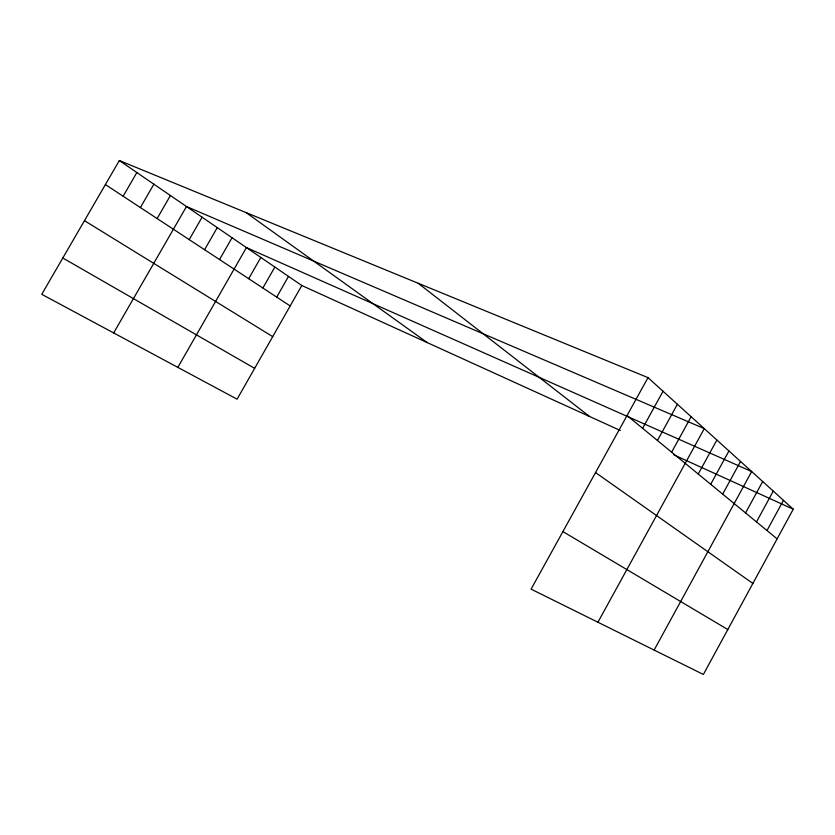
<?xml version="1.0" encoding="UTF-8"?>
<svg xmlns="http://www.w3.org/2000/svg" width="835" height="835" viewBox="0 0 835 835"><rect width="100%" height="100%" fill="white"/><g stroke="black" fill="none" stroke-linecap="round" stroke-linejoin="round"><path stroke-width="1.25" d="M745.551 512.92L762.689 481.524M756.489 521.906L773.273 491.105M767 530.549L783.449 500.332M648.002 377.639L793.25 509.204L703.383 674.461L531.091 589.145L648.002 377.639L119.332 160.539L41.75 294.327L237.088 399.182L301.8 285.507L620.322 430.495M710.7 484.279L728.945 450.963M722.672 494.122L740.541 461.452M654.129 650.068L751.667 471.535L246.419 247.577L177.834 367.379M671.632 452.173L691.14 416.707M597.923 622.242L704.281 428.616L186.476 206.516L113.664 332.935M698.227 474.029L716.879 440.024M642.595 428.313L663.042 391.26M657.437 440.515L677.404 404.265M248.684 278.692L260.833 257.441M262.879 288.023L274.851 267.054M276.709 297.103L288.503 276.395M204.575 249.728L217.277 227.611M219.532 259.549L232.046 237.724M189.201 239.624L202.091 217.215M123.152 196.235L136.867 172.542M140.384 207.56L153.88 184.201M157.126 218.551L170.413 195.526M673.855 454.856L793.25 509.204M62.813 258.005L254.644 368.339M562.905 531.582L727.807 629.548M84.46 220.68L272.701 336.63M105.398 184.577L290.162 305.944M119.332 160.539L301.8 285.507M595.532 472.558L752.878 583.446M246.095 212.591L427.228 342.601M418.158 283.253L589.541 416.477M627.054 415.538L777.124 538.867"/></g></svg>
